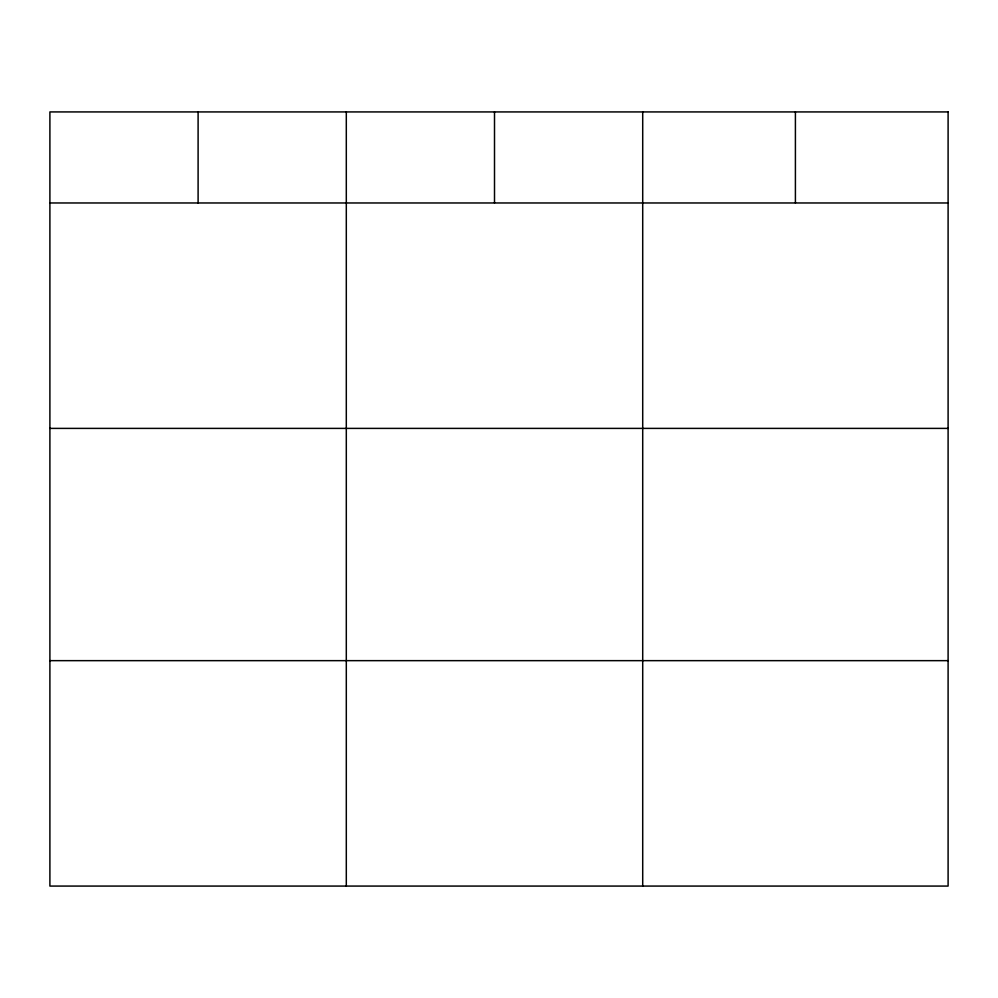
<?xml version="1.0" encoding="UTF-8"?>
<svg xmlns="http://www.w3.org/2000/svg" width="998" height="998" viewBox="0 0 998 998"><rect width="100%" height="100%" fill="white"/><g stroke="black" fill="none" stroke-linecap="round" stroke-linejoin="round"><path stroke-width="1.5" d="M49.9 202.968L948.1 202.968M49.9 428.392L948.1 428.392M49.9 660.651L948.1 660.651M795.406 111.926L795.406 202.968M642.712 111.926L642.712 886.074M494.509 111.926L494.509 202.968M346.306 111.926L346.306 886.074M198.103 111.926L198.103 202.968M948.1 111.926L49.9 111.926L49.9 886.074L948.1 886.074L948.1 111.926"/></g></svg>
